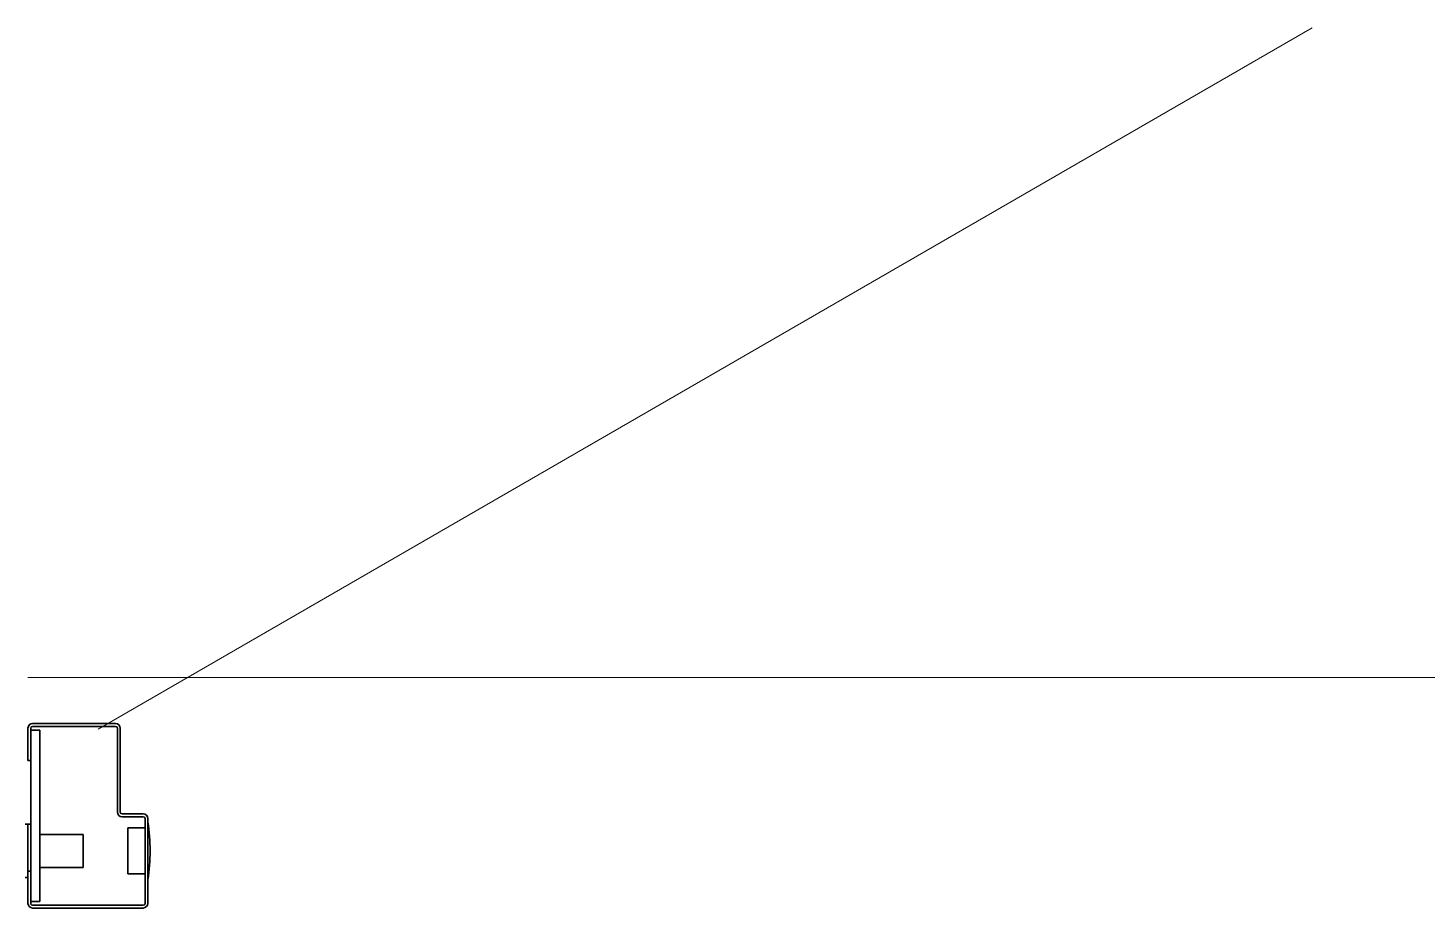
# Model space of a CAD drawing. Header units: millimetres. Extents: x -4948 to 42228, y -4856 to 69378.
# Drawn here: x 299 to 1058, y 26217 to 26694 of the extents above; entities that cross this region are included whole.
import ezdxf

# ---------------------------------------------------------------- set-up
doc = ezdxf.new("R2010")
doc.units = ezdxf.units.MM
for name, color, linetype, lineweight in [('A-DOOR', 31, 'Continuous', 13), ('A-DOOR-FRAM', 31, 'Continuous', 13), ('A-FLOR', 192, 'Continuous', 13)]:
    doc.layers.add(name, color=color, linetype=linetype, lineweight=lineweight)

# ---------------------------------------------------------------- blocks, each defined once
blk = doc.blocks.new('27ELB-RD-AR-0000-BIM_rvt-1-1 этаж отм_ _0_000 лотки')
at = {"layer": 'A-DOOR', "color": 252, "lineweight": 18}
blk.add_line((995.47, 26694.35), (336.86, 26314.1), dxfattribs=at)
at = {"layer": 'A-DOOR-FRAM', "color": 252, "lineweight": 35}
for p, q in [((298.86, 26314.6), (298.86, 26297.1)), ((300.36, 26297.1), (300.36, 26314.6)), ((305.36, 26313.6), (300.36, 26313.6)), ((346.36, 26317.1), (301.36, 26317.1)), ((346.36, 26317.1), (301.36, 26317.1)), ((301.36, 26315.6), (346.36, 26315.6)), ((305.36, 26313.6), (305.36, 26220.6)), ((347.36, 26314.6), (347.36, 26269.1)), ((348.86, 26269.1), (348.86, 26314.6)), ((348.86, 26269.1), (348.86, 26314.6)), ((300.36, 26297.1), (298.86, 26297.1)), ((300.36, 26237.1), (300.36, 26297.1)), ((361.36, 26268.1), (349.86, 26268.1)), ((361.36, 26268.1), (349.86, 26268.1)), ((349.86, 26266.6), (361.36, 26266.6)), ((362.36, 26265.6), (362.36, 26219.6)), ((363.86, 26219.6), (363.86, 26265.6)), ((363.86, 26219.6), (363.86, 26265.6)), ((300.36, 26262.6), (297.36, 26262.6)), ((298.86, 26237.1), (298.86, 26262.6)), ((352.98, 26260.6), (352.98, 26235.6)), ((362.36, 26260.6), (352.98, 26260.6)), ((326.36, 26256.97), (305.36, 26256.97)), ((328.86, 26256.97), (326.36, 26256.97)), ((328.86, 26239.1), (328.86, 26256.97)), ((298.86, 26237.1), (298.86, 26219.6)), ((300.36, 26237.1), (298.86, 26237.1)), ((300.36, 26219.6), (300.36, 26237.1)), ((305.36, 26239.1), (326.36, 26239.1)), ((326.36, 26239.1), (328.86, 26239.1)), ((352.98, 26235.6), (362.36, 26235.6)), ((297.36, 26233.6), (298.86, 26233.6)), ((305.36, 26220.6), (300.36, 26220.6)), ((361.36, 26218.6), (301.36, 26218.6)), ((301.36, 26217.1), (361.36, 26217.1)), ((301.36, 26217.1), (361.36, 26217.1))]:
    blk.add_line(p, q, dxfattribs=at)
for centre, radius, start, end in [((301.36, 26314.6), 2.5, 90, 180), ((301.36, 26314.6), 2.5, 90, 180), ((301.36, 26314.6), 1, 90, 180), ((346.36, 26314.6), 2.5, 0, 90), ((346.36, 26314.6), 2.5, 0, 90), ((346.36, 26314.6), 1, 0, 90), ((349.86, 26269.1), 2.5, 180, 270), ((349.86, 26269.1), 1, 180, 270), ((349.86, 26269.1), 1, 180, 270), ((361.36, 26265.6), 2.5, 0, 90), ((361.36, 26265.6), 2.5, 0, 90), ((361.36, 26265.6), 1, 0, 90), ((266.83, 26248.1), 98.28, 350.85216, 9.14784), ((301.36, 26219.6), 2.5, 180, 270), ((301.36, 26219.6), 2.5, 180, 270), ((301.36, 26219.6), 1, 180, 270), ((361.36, 26219.6), 2.5, 270, 0), ((361.36, 26219.6), 1, 270, 0), ((361.36, 26219.6), 2.5, 270, 0)]:
    blk.add_arc(centre, radius, start, end, dxfattribs=at)
at = {"layer": 'A-FLOR', "color": 252, "lineweight": 9}
for p, q in [((298.86, 26342.1), (1898.86, 26342.1)), ((1898.86, 26342.1), (298.86, 26342.1))]:
    blk.add_line(p, q, dxfattribs=at)

msp = doc.modelspace()

# ---------------------------------------------------------------- block references
at = {"lineweight": 5}
msp.add_blockref('27ELB-RD-AR-0000-BIM_rvt-1-1 этаж отм_ _0_000 лотки', (0, 0), dxfattribs=at)

doc.saveas('drawing.dxf')
